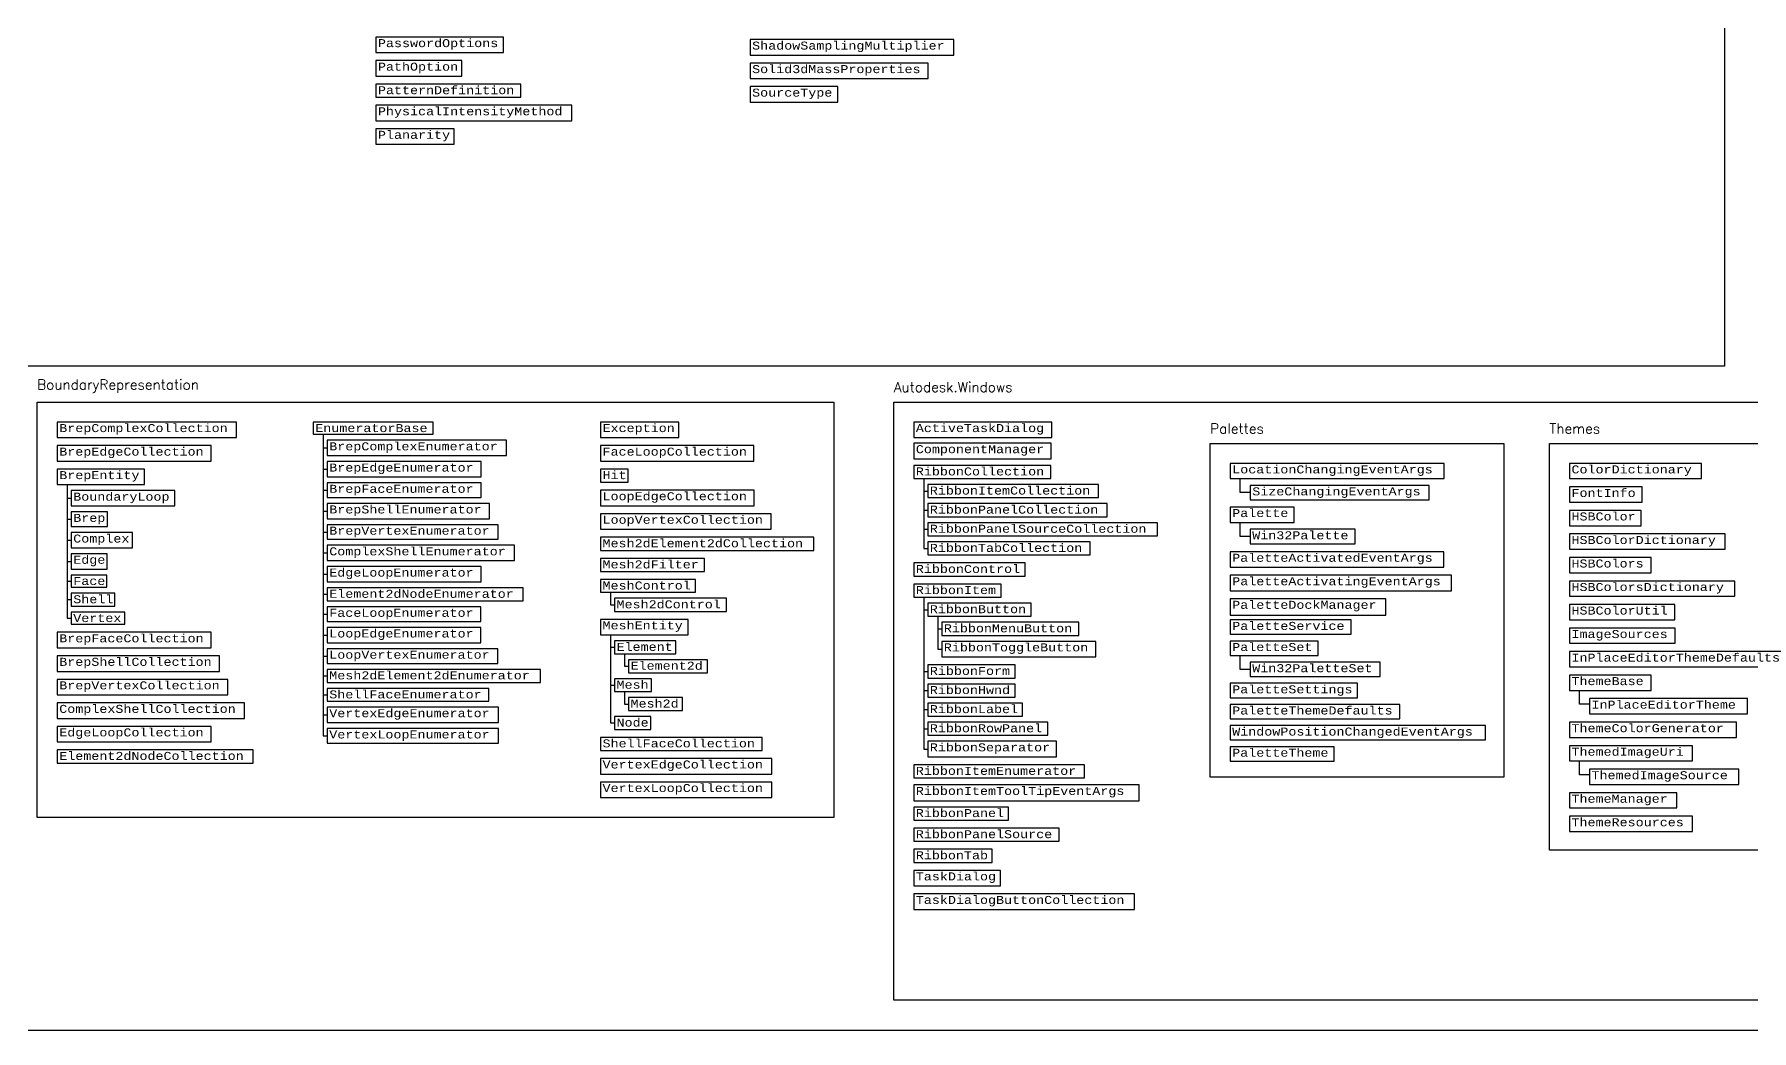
# Model space of a CAD drawing. Header units: inches. Extents: x 349 to 921, y -346 to 10.
# Drawn here: x 743.7 to 829.5, y -185.2 to -135.5 of the extents above; entities that cross this region are included whole.
import ezdxf

# ---------------------------------------------------------------- set-up
doc = ezdxf.new("R2010")
doc.units = ezdxf.units.IN
doc.header["$MEASUREMENT"] = 0
doc.layers.add('Managed classes', color=3, linetype='Continuous')
doc.layers.add('ObjectARX 2009 Managed classes', color=7, linetype='Continuous')
doc.styles.add('Categories', font='romanc.shx', dxfattribs={"height": 0.5})
doc.styles.add('PureManaged', font='cour.ttf', dxfattribs={"height": 0.4})
doc.styles.get("Standard").update_dxf_attribs({"font": 'cour.ttf'})

msp = doc.modelspace()

# ---------------------------------------------------------------- linework, layer by layer
for p, q in [((758.127, -155.435), (758.127, -170.497)), ((758.127, -156.115), (758.327, -156.115)), ((758.127, -157.176), (758.327, -157.176)), ((788.14, -157.644), (788.14, -161.135)), ((803.95, -158.346), (803.95, -157.65)), ((745.334, -157.95), (745.334, -164.622)), ((745.334, -158.63), (745.534, -158.63)), ((758.127, -158.223), (758.327, -158.223)), ((788.14, -158.271), (788.34, -158.271)), ((804.45, -158.346), (803.95, -158.346)), ((758.127, -159.269), (758.327, -159.269)), ((788.14, -159.226), (788.34, -159.226)), ((745.334, -159.677), (745.534, -159.677)), ((758.127, -160.316), (758.327, -160.316)), ((788.14, -160.18), (788.34, -160.18)), ((803.95, -160.541), (803.95, -159.844)), ((745.334, -160.723), (745.534, -160.723)), ((788.14, -161.135), (788.34, -161.135)), ((804.45, -160.541), (803.95, -160.541)), ((745.334, -161.784), (745.534, -161.784)), ((758.127, -161.362), (758.327, -161.362)), ((745.334, -162.77), (745.534, -162.77)), ((758.127, -162.423), (758.327, -162.423)), ((745.334, -163.696), (745.534, -163.696)), ((758.127, -163.429), (758.327, -163.429)), ((772.484, -163.329), (772.484, -163.955)), ((788.14, -163.572), (788.14, -171.163)), ((745.334, -164.622), (745.534, -164.622)), ((758.127, -164.42), (758.327, -164.42)), ((772.484, -163.955), (772.684, -163.955)), ((788.14, -164.199), (788.34, -164.199)), ((788.84, -164.527), (788.84, -166.169)), ((758.127, -165.467), (758.327, -165.467)), ((772.484, -165.455), (772.484, -169.857)), ((788.84, -165.154), (789.04, -165.154)), ((772.484, -166.076), (772.684, -166.076)), ((773.184, -166.396), (773.184, -167.021)), ((788.84, -166.169), (789.04, -166.169)), ((803.95, -167.18), (803.95, -166.484)), ((758.127, -166.513), (758.327, -166.513)), ((773.184, -167.021), (773.384, -167.021)), ((788.14, -167.284), (788.34, -167.284)), ((804.45, -167.18), (803.95, -167.18)), ((758.127, -167.505), (758.327, -167.505)), ((772.484, -167.966), (772.684, -167.966)), ((758.127, -168.45), (758.327, -168.45)), ((773.184, -168.287), (773.184, -168.912)), ((773.184, -168.912), (773.384, -168.912)), ((788.14, -168.239), (788.34, -168.239)), ((820.904, -168.924), (820.904, -168.228)), ((821.404, -168.924), (820.904, -168.924)), ((758.127, -169.451), (758.327, -169.451)), ((772.484, -169.857), (772.684, -169.857)), ((788.14, -169.193), (788.34, -169.193)), ((758.127, -170.497), (758.327, -170.497)), ((788.14, -170.148), (788.34, -170.148)), ((788.14, -171.163), (788.34, -171.163)), ((820.904, -172.451), (820.904, -171.754)), ((821.404, -172.451), (820.904, -172.451))]:
    msp.add_line(p, q)
for points in [[(636.228, 1.1), (920.942, 1.1), (920.942, -185.231), (636.229, -185.231)], [(639.228, -85.623), (828.151, -85.623), (828.151, -152.038), (639.229, -152.038)], [(760.76, -135.589), (760.76, -136.364), (767.13, -136.364), (767.13, -135.589)], [(779.459, -135.712), (779.459, -136.487), (789.64, -136.487), (789.64, -135.712)], [(760.76, -136.764), (760.76, -137.54), (765.06, -137.54), (765.06, -136.764)], [(779.459, -136.887), (779.459, -137.662), (788.348, -137.662), (788.348, -136.887)], [(760.76, -137.94), (760.76, -138.594), (768.001, -138.594), (768.001, -137.94)], [(779.459, -138.062), (779.459, -138.838), (783.842, -138.838), (783.842, -138.062)], [(760.76, -138.994), (760.76, -139.77), (770.551, -139.77), (770.551, -138.994)], [(760.76, -140.17), (760.76, -140.945), (764.662, -140.945), (764.662, -140.17)], [(743.834, -153.823), (783.64, -153.823), (783.64, -174.583), (743.834, -174.583)], [(786.64, -153.823), (836.49, -153.823), (836.49, -183.705), (786.64, -183.705)], [(744.834, -154.823), (744.834, -155.599), (753.787, -155.599), (753.787, -154.823)], [(757.627, -154.823), (757.627, -155.435), (763.625, -155.435), (763.625, -154.823)], [(771.984, -154.823), (771.984, -155.599), (775.895, -155.599), (775.895, -154.823)], [(787.64, -154.823), (787.64, -155.599), (794.53, -155.599), (794.53, -154.823)], [(744.834, -155.999), (744.834, -156.774), (752.527, -156.774), (752.527, -155.999)], [(758.327, -155.735), (758.327, -156.496), (767.282, -156.496), (767.282, -155.735)], [(771.984, -155.999), (771.984, -156.774), (779.652, -156.774), (779.652, -155.999)], [(787.64, -155.878), (787.64, -156.653), (794.496, -156.653), (794.496, -155.878)], [(802.45, -155.888), (817.131, -155.888), (817.131, -172.563), (802.45, -172.563)], [(819.404, -155.888), (834.084, -155.888), (834.084, -176.211), (819.404, -176.211)], [(758.327, -156.796), (758.327, -157.557), (766.021, -157.557), (766.021, -156.796)], [(787.64, -156.989), (787.64, -157.644), (794.492, -157.644), (794.492, -156.989)], [(803.45, -156.888), (803.45, -157.65), (814.145, -157.65), (814.145, -156.888)], [(820.404, -156.888), (820.404, -157.65), (826.995, -157.65), (826.995, -156.888)], [(744.834, -157.174), (744.834, -157.95), (749.187, -157.95), (749.187, -157.174)], [(758.327, -157.857), (758.327, -158.589), (766.021, -158.589), (766.021, -157.857)], [(771.984, -157.174), (771.984, -157.829), (773.358, -157.829), (773.358, -157.174)], [(745.534, -158.25), (745.534, -159.011), (750.706, -159.011), (750.706, -158.25)], [(771.984, -158.229), (771.984, -159.004), (779.663, -159.004), (779.663, -158.229)], [(788.34, -157.944), (788.34, -158.598), (796.873, -158.598), (796.873, -157.944)], [(804.45, -157.986), (804.45, -158.706), (813.386, -158.706), (813.386, -157.986)], [(820.404, -158.064), (820.404, -158.825), (824.043, -158.825), (824.043, -158.064)], [(745.534, -159.311), (745.534, -160.043), (747.344, -160.043), (747.344, -159.311)], [(758.327, -158.889), (758.327, -159.65), (766.441, -159.65), (766.441, -158.889)], [(771.984, -159.404), (771.984, -160.18), (780.503, -160.18), (780.503, -159.404)], [(788.34, -158.898), (788.34, -159.553), (797.293, -159.553), (797.293, -158.898)], [(803.45, -159.069), (803.45, -159.844), (806.644, -159.844), (806.644, -159.069)], [(820.404, -159.239), (820.404, -160), (823.991, -160), (823.991, -159.239)], [(745.534, -160.343), (745.534, -161.104), (748.598, -161.104), (748.598, -160.343)], [(758.327, -159.95), (758.327, -160.682), (766.861, -160.682), (766.861, -159.95)], [(788.34, -159.853), (788.34, -160.508), (799.814, -160.508), (799.814, -159.853)], [(804.45, -160.18), (804.45, -160.901), (809.687, -160.901), (809.687, -160.18)], [(820.404, -160.415), (820.404, -161.176), (828.186, -161.176), (828.186, -160.415)], [(758.327, -160.982), (758.327, -161.743), (767.688, -161.743), (767.688, -160.982)], [(771.984, -160.58), (771.984, -161.234), (782.64, -161.234), (782.64, -160.58)], [(788.34, -160.808), (788.34, -161.462), (796.452, -161.462), (796.452, -160.808)], [(803.45, -161.303), (803.45, -162.078), (814.131, -162.078), (814.131, -161.303)], [(745.534, -161.404), (745.534, -162.165), (747.33, -162.165), (747.33, -161.404)], [(758.327, -162.043), (758.327, -162.804), (766.021, -162.804), (766.021, -162.043)], [(771.984, -161.634), (771.984, -162.289), (777.178, -162.289), (777.178, -161.634)], [(787.64, -161.862), (787.64, -162.517), (793.208, -162.517), (793.208, -161.862)], [(820.404, -161.59), (820.404, -162.351), (824.492, -162.351), (824.492, -161.59)], [(745.534, -162.465), (745.534, -163.076), (747.306, -163.076), (747.306, -162.465)], [(771.984, -162.689), (771.984, -163.329), (776.734, -163.329), (776.734, -162.689)], [(787.64, -162.917), (787.64, -163.572), (792.006, -163.572), (792.006, -162.917)], [(803.45, -162.478), (803.45, -163.254), (814.514, -163.254), (814.514, -162.478)], [(820.404, -162.765), (820.404, -163.526), (828.67, -163.526), (828.67, -162.765)], [(745.534, -163.376), (745.534, -164.016), (747.708, -164.016), (747.708, -163.376)], [(758.327, -163.104), (758.327, -163.754), (768.122, -163.754), (768.122, -163.104)], [(772.684, -163.629), (772.684, -164.28), (778.275, -164.28), (778.275, -163.629)], [(788.34, -163.872), (788.34, -164.527), (793.511, -164.527), (793.511, -163.872)], [(803.45, -163.654), (803.45, -164.471), (811.223, -164.471), (811.223, -163.654)], [(745.534, -164.316), (745.534, -164.928), (748.215, -164.928), (748.215, -164.316)], [(758.327, -164.054), (758.327, -164.786), (765.997, -164.786), (765.997, -164.054)], [(771.984, -164.68), (771.984, -165.455), (776.359, -165.455), (776.359, -164.68)], [(803.45, -164.708), (803.45, -165.427), (809.487, -165.427), (809.487, -164.708)], [(820.404, -163.941), (820.404, -164.702), (825.666, -164.702), (825.666, -163.941)], [(744.834, -165.328), (744.834, -166.103), (752.527, -166.103), (752.527, -165.328)], [(758.327, -165.086), (758.327, -165.847), (766.007, -165.847), (766.007, -165.086)], [(789.04, -164.827), (789.04, -165.481), (795.892, -165.481), (795.892, -164.827)], [(820.404, -165.116), (820.404, -165.877), (825.683, -165.877), (825.683, -165.116)], [(758.327, -166.147), (758.327, -166.879), (766.847, -166.879), (766.847, -166.147)], [(772.684, -165.755), (772.684, -166.396), (775.745, -166.396), (775.745, -165.755)], [(789.04, -165.781), (789.04, -166.557), (796.732, -166.557), (796.732, -165.781)], [(803.45, -165.763), (803.45, -166.484), (807.846, -166.484), (807.846, -165.763)], [(820.404, -166.292), (820.404, -167.053), (831.519, -167.053), (831.519, -166.292)], [(744.834, -166.503), (744.834, -167.278), (752.947, -167.278), (752.947, -166.503)], [(758.327, -167.179), (758.327, -167.83), (768.984, -167.83), (768.984, -167.179)], [(773.384, -166.696), (773.384, -167.346), (777.324, -167.346), (777.324, -166.696)], [(788.34, -166.957), (788.34, -167.611), (792.706, -167.611), (792.706, -166.957)], [(804.45, -166.82), (804.45, -167.541), (810.937, -167.541), (810.937, -166.82)], [(744.834, -167.678), (744.834, -168.454), (753.367, -168.454), (753.367, -167.678)], [(758.327, -168.13), (758.327, -168.77), (766.408, -168.77), (766.408, -168.13)], [(772.684, -167.646), (772.684, -168.287), (774.524, -168.287), (774.524, -167.646)], [(788.34, -167.911), (788.34, -168.566), (792.7, -168.566), (792.7, -167.911)], [(803.45, -167.877), (803.45, -168.598), (809.809, -168.598), (809.809, -167.877)], [(820.404, -167.467), (820.404, -168.228), (824.493, -168.228), (824.493, -167.467)], [(744.834, -168.854), (744.834, -169.629), (754.194, -169.629), (754.194, -168.854)], [(773.384, -168.587), (773.384, -169.237), (776.085, -169.237), (776.085, -168.587)], [(788.34, -168.866), (788.34, -169.521), (793.068, -169.521), (793.068, -168.866)], [(803.45, -168.934), (803.45, -169.655), (811.925, -169.655), (811.925, -168.934)], [(821.404, -168.642), (821.404, -169.403), (829.292, -169.403), (829.292, -168.642)], [(758.327, -169.07), (758.327, -169.831), (766.886, -169.831), (766.886, -169.07)], [(772.684, -169.537), (772.684, -170.178), (774.495, -170.178), (774.495, -169.537)], [(788.34, -169.821), (788.34, -170.475), (794.329, -170.475), (794.329, -169.821)], [(820.404, -169.818), (820.404, -170.579), (828.757, -170.579), (828.757, -169.818)], [(744.834, -170.029), (744.834, -170.804), (752.526, -170.804), (752.526, -170.029)], [(758.327, -170.131), (758.327, -170.863), (766.886, -170.863), (766.886, -170.131)], [(771.984, -170.578), (771.984, -171.232), (780.064, -171.232), (780.064, -170.578)], [(788.34, -170.775), (788.34, -171.551), (794.773, -171.551), (794.773, -170.775)], [(803.45, -169.987), (803.45, -170.708), (816.202, -170.708), (816.202, -169.987)], [(744.834, -171.204), (744.834, -171.859), (754.627, -171.859), (754.627, -171.204)], [(771.984, -171.632), (771.984, -172.408), (780.541, -172.408), (780.541, -171.632)], [(803.45, -171.044), (803.45, -171.765), (808.65, -171.765), (808.65, -171.044)], [(820.404, -170.993), (820.404, -171.754), (826.547, -171.754), (826.547, -170.993)], [(787.64, -171.951), (787.64, -172.605), (796.174, -172.605), (796.174, -171.951)], [(821.404, -172.168), (821.404, -172.93), (828.861, -172.93), (828.861, -172.168)], [(771.984, -172.808), (771.984, -173.583), (780.541, -173.583), (780.541, -172.808)], [(787.64, -172.954), (787.64, -173.748), (798.894, -173.748), (798.894, -172.954)], [(820.404, -173.344), (820.404, -174.105), (825.77, -174.105), (825.77, -173.344)], [(787.64, -174.06), (787.64, -174.715), (792.368, -174.715), (792.368, -174.06)], [(820.404, -174.519), (820.404, -175.28), (826.547, -175.28), (826.547, -174.519)], [(787.64, -175.115), (787.64, -175.77), (794.898, -175.77), (794.898, -175.115)], [(787.64, -176.17), (787.64, -176.824), (791.551, -176.824), (791.551, -176.17)], [(787.64, -177.224), (787.64, -178), (791.965, -178), (791.965, -177.224)], [(787.64, -178.4), (787.64, -179.175), (798.675, -179.175), (798.675, -178.4)]]:
    msp.add_lwpolyline(points, close=True)

# ---------------------------------------------------------------- texts
at = {"color": 1, "char_height": 0.5, "attachment_point": 1, "style": 'Categories'}
for s, insert, width in [('BoundaryRepresentation', (743.834, -152.699), 28.57236), ('Autodesk.Windows', (786.64, -152.823), 12.85096), ('Palettes', (802.45, -154.901), 14.68034), ('Themes', (819.404, -154.901), 14.68034)]:
    msp.add_mtext(s, dxfattribs=dict(at, insert=insert, width=width))
at = {"layer": 'Managed classes', "char_height": 0.4, "attachment_point": 1, "style": 'PureManaged'}
for s, insert in [('{\\Fcourier new;PasswordOptions}', (760.86, -135.689)), ('{\\Fcourier new;ShadowSamplingMultiplier}', (779.559, -135.812)), ('{\\Fcourier new;PathOption}', (760.86, -136.864)), ('{\\Fcourier new;Solid3dMassProperties}', (779.559, -136.987)), ('{\\Fcourier new;PatternDefinition}', (760.86, -138.04)), ('{\\Fcourier new|c0;SourceType}', (779.559, -138.162)), ('{\\Fcourier new;PhysicalIntensityMethod}', (760.86, -139.094)), ('{\\Fcourier new;Planarity}', (760.86, -140.27))]:
    msp.add_mtext(s, dxfattribs=dict(at, insert=insert))
at = {"layer": 'ObjectARX 2009 Managed classes', "color": 3, "char_height": 0.4, "attachment_point": 1}
for s, insert in [('{\\Fcourier new;BrepComplexCollection}', (744.934, -154.923)), ('{\\Fcourier new;EnumeratorBase}', (757.727, -154.923)), ('{\\Fcourier new;Exception}', (772.084, -154.923)), ('{\\Fcourier new;ActiveTaskDialog}', (787.74, -154.923)), ('{\\Fcourier new;BrepEdgeCollection}', (744.934, -156.099)), ('{\\Fcourier new;BrepComplexEnumerator}', (758.427, -155.835)), ('{\\Fcourier new;FaceLoopCollection}', (772.084, -156.099)), ('{\\Fcourier new|c0;ComponentManager}', (787.74, -155.978)), ('{\\Fcourier new;BrepEdgeEnumerator}', (758.427, -156.896)), ('{\\Fcourier new|c0;LocationChangingEventArgs}', (803.55, -156.988)), ('{\\Fcourier new|c0;ColorDictionary}', (820.504, -156.988)), ('{\\Fcourier new;BrepEntity}', (744.934, -157.274)), ('{\\Fcourier new;Hit}', (772.084, -157.274)), ('{\\Fcourier new;RibbonCollection}', (787.74, -157.089)), ('{\\Fcourier new;BoundaryLoop}', (745.634, -158.35)), ('{\\Fcourier new;BrepFaceEnumerator}', (758.427, -157.957)), ('{\\Fcourier new;LoopEdgeCollection}', (772.084, -158.329)), ('{\\Fcourier new;RibbonItemCollection}', (788.44, -158.044)), ('{\\Fcourier new|c0;SizeChangingEventArgs}', (804.55, -158.086)), ('{\\Fcourier new|c0;FontInfo}', (820.504, -158.164)), ('{\\Fcourier new;Brep}', (745.634, -159.411)), ('{\\Fcourier new;BrepShellEnumerator}', (758.427, -158.989)), ('{\\Fcourier new;LoopVertexCollection}', (772.084, -159.504)), ('{\\Fcourier new;RibbonPanelCollection}', (788.44, -158.998)), ('{\\Fcourier new|c0;Palette}', (803.55, -159.169)), ('{\\Fcourier new|c0;HSBColor}', (820.504, -159.339)), ('{\\Fcourier new;Complex}', (745.634, -160.443)), ('{\\Fcourier new;BrepVertexEnumerator}', (758.427, -160.05)), ('{\\Fcourier new;RibbonPanelSourceCollection}', (788.44, -159.953)), ('{\\Fcourier new|c0;Win32Palette}', (804.55, -160.28)), ('{\\Fcourier new|c0;HSBColorDictionary}', (820.504, -160.515)), ('{\\Fcourier new;ComplexShellEnumerator}', (758.427, -161.082)), ('{\\Fcourier new;Mesh2dElement2dCollection}', (772.084, -160.68)), ('{\\Fcourier new;RibbonTabCollection}', (788.44, -160.908)), ('{\\Fcourier new;Edge}', (745.634, -161.504)), ('{\\Fcourier new;EdgeLoopEnumerator}', (758.427, -162.143)), ('{\\Fcourier new;Mesh2dFilter}', (772.084, -161.734)), ('{\\Fcourier new;RibbonControl}', (787.74, -161.962)), ('{\\Fcourier new|c0;PaletteActivatedEventArgs}', (803.55, -161.403)), ('{\\Fcourier new|c0;HSBColors}', (820.504, -161.69)), ('{\\Fcourier new;Face}', (745.634, -162.565)), ('{\\Fcourier new;MeshControl}', (772.084, -162.789)), ('{\\Fcourier new;RibbonItem}', (787.74, -163.017)), ('{\\Fcourier new|c0;PaletteActivatingEventArgs}', (803.55, -162.578)), ('{\\Fcourier new|c0;HSBColorsDictionary}', (820.504, -162.865)), ('{\\Fcourier new;Shell}', (745.634, -163.476)), ('{\\Fcourier new;Element2dNodeEnumerator}', (758.427, -163.204)), ('{\\Fcourier new;Mesh2dControl}', (772.784, -163.729)), ('{\\Fcourier new|c0;PaletteDockManager}', (803.55, -163.754)), ('{\\Fcourier new;Vertex}', (745.634, -164.416)), ('{\\Fcourier new;FaceLoopEnumerator}', (758.427, -164.154)), ('{\\Fcourier new;MeshEntity}', (772.084, -164.78)), ('{\\Fcourier new;RibbonButton}', (788.44, -163.972)), ('{\\Fcourier new|c0;PaletteService}', (803.55, -164.808)), ('{\\Fcourier new|c0;HSBColorUtil}', (820.504, -164.041)), ('{\\Fcourier new;BrepFaceCollection}', (744.934, -165.428)), ('{\\Fcourier new;LoopEdgeEnumerator}', (758.427, -165.186)), ('{\\Fcourier new;RibbonMenuButton}', (789.14, -164.927)), ('{\\Fcourier new|c0;ImageSources}', (820.504, -165.216)), ('{\\Fcourier new;LoopVertexEnumerator}', (758.427, -166.247)), ('{\\Fcourier new;Element}', (772.784, -165.855)), ('{\\Fcourier new;RibbonToggleButton}', (789.14, -165.881)), ('{\\Fcourier new|c0;PaletteSet}', (803.55, -165.863)), ('{\\Fcourier new|c0;InPlaceEditorThemeDefaults}', (820.504, -166.392)), ('{\\Fcourier new;BrepShellCollection}', (744.934, -166.603)), ('{\\Fcourier new;Mesh2dElement2dEnumerator}', (758.427, -167.279)), ('{\\Fcourier new;Element2d}', (773.484, -166.796)), ('{\\Fcourier new;RibbonForm}', (788.44, -167.057)), ('{\\Fcourier new|c0;Win32PaletteSet}', (804.55, -166.92)), ('{\\Fcourier new;BrepVertexCollection}', (744.934, -167.778)), ('{\\Fcourier new;ShellFaceEnumerator}', (758.427, -168.23)), ('{\\Fcourier new;Mesh}', (772.784, -167.746)), ('{\\Fcourier new;RibbonHwnd}', (788.44, -168.011)), ('{\\Fcourier new|c0;PaletteSettings}', (803.55, -167.977)), ('{\\Fcourier new|c0;ThemeBase}', (820.504, -167.567)), ('{\\Fcourier new;ComplexShellCollection}', (744.934, -168.954)), ('{\\Fcourier new;Mesh2d}', (773.484, -168.687)), ('{\\Fcourier new;RibbonLabel}', (788.44, -168.966)), ('{\\Fcourier new|c0;PaletteThemeDefaults}', (803.55, -169.034)), ('{\\Fcourier new|c0;InPlaceEditorTheme}', (821.504, -168.742)), ('{\\Fcourier new;VertexEdgeEnumerator}', (758.427, -169.17)), ('{\\Fcourier new;Node}', (772.784, -169.637)), ('{\\Fcourier new;RibbonRowPanel}', (788.44, -169.921)), ('{\\Fcourier new|c0;ThemeColorGenerator}', (820.504, -169.918)), ('{\\Fcourier new;EdgeLoopCollection}', (744.934, -170.129)), ('{\\Fcourier new;VertexLoopEnumerator}', (758.427, -170.231)), ('{\\Fcourier new;ShellFaceCollection}', (772.084, -170.678)), ('{\\Fcourier new|c0;WindowPositionChangedEventArgs}', (803.55, -170.087)), ('{\\Fcourier new;Element2dNodeCollection}', (744.934, -171.304)), ('{\\Fcourier new;RibbonSeparator}', (788.44, -170.875)), ('{\\Fcourier new|c0;PaletteTheme}', (803.55, -171.144)), ('{\\Fcourier new|c0;ThemedImageUri}', (820.504, -171.093)), ('{\\Fcourier new;VertexEdgeCollection}', (772.084, -171.732)), ('{\\Fcourier new;RibbonItemEnumerator}', (787.74, -172.051)), ('{\\Fcourier new|c0;ThemedImageSource}', (821.504, -172.268)), ('{\\Fcourier new;VertexLoopCollection}', (772.084, -172.908)), ('{\\Fcourier new|c0;RibbonItemToolTipEventArgs}', (787.74, -173.054)), ('{\\Fcourier new;RibbonPanel}', (787.74, -174.16)), ('{\\Fcourier new|c0;ThemeManager}', (820.504, -173.444)), ('{\\Fcourier new|c0;ThemeResources}', (820.504, -174.619)), ('{\\Fcourier new;RibbonPanelSource}', (787.74, -175.215)), ('{\\Fcourier new;RibbonTab}', (787.74, -176.27)), ('{\\Fcourier new;TaskDialog}', (787.74, -177.324)), ('{\\Fcourier new;TaskDialogButtonCollection}', (787.74, -178.5))]:
    msp.add_mtext(s, dxfattribs=dict(at, insert=insert))

doc.saveas('drawing.dxf')
